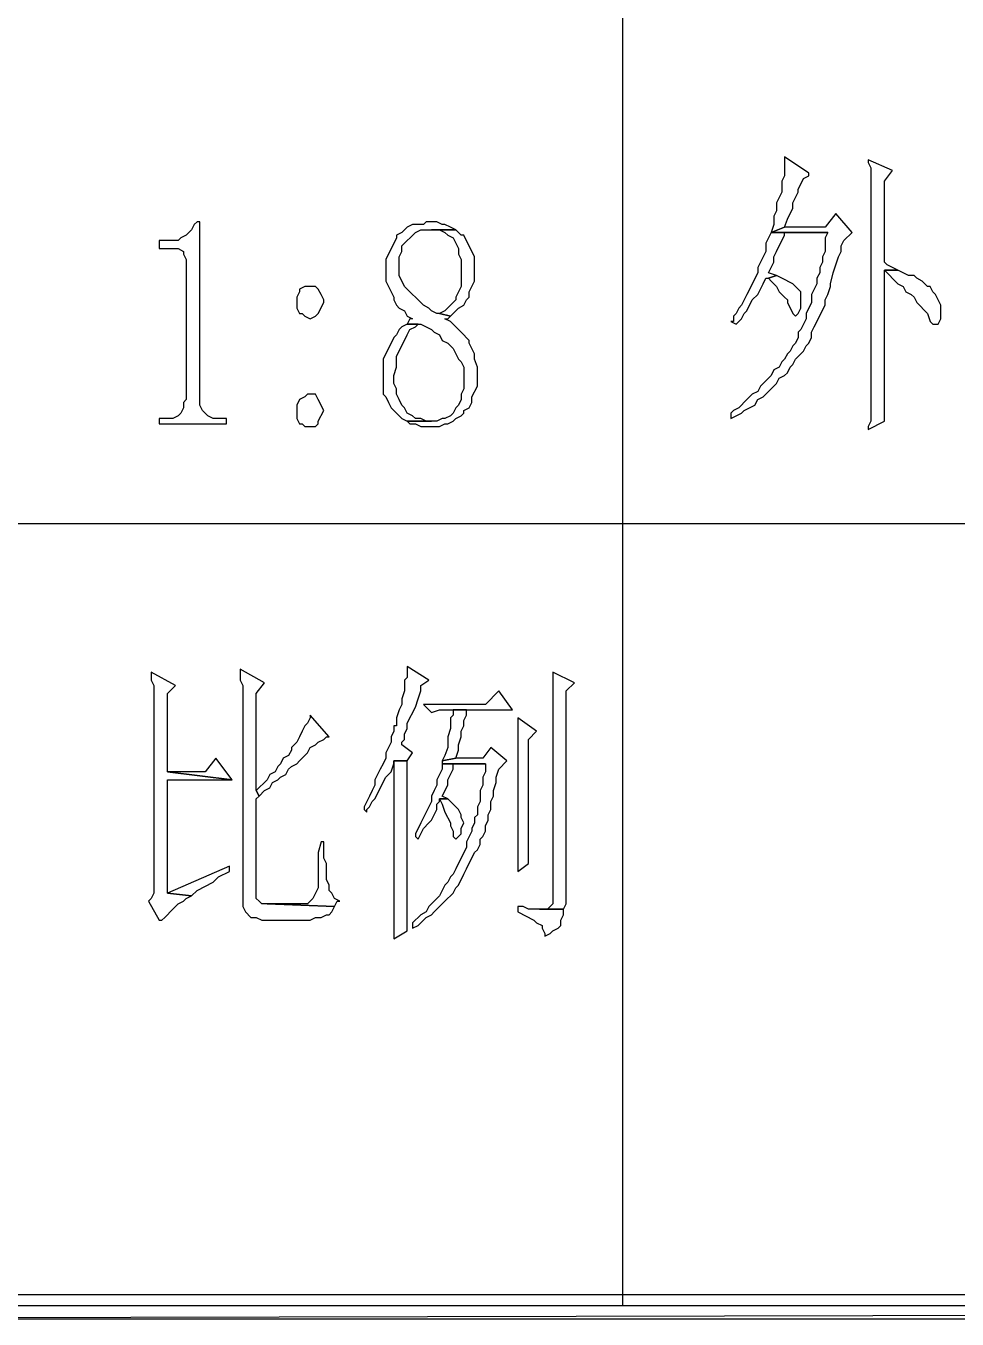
# Model space of a CAD drawing. Extents: x -15.4 to 0.8, y 0.3 to 11.8.
# Drawn here: x -10.525 to -10.2371, y 6.0911 to 6.4908 of the extents above; entities that cross this region are included whole.
import ezdxf

# ---------------------------------------------------------------- set-up
doc = ezdxf.new("R2010")
doc.units = 0
doc.header["$MEASUREMENT"] = 0
doc.linetypes.add('AUSGEZOGEN', pattern=[0])
doc.layers.get('0').update_dxf_attribs({"linetype": 'AUSGEZOGEN'})

msp = doc.modelspace()

# ---------------------------------------------------------------- linework, layer by layer
for points in [[(-10.34045, 6.09523), (-10.34045, 6.5044)], [(-10.29045, 6.45023), (-10.29045, 6.4444), (-10.29045, 6.4444), (-10.29128, 6.44273), (-10.29128, 6.44273), (-10.29128, 6.4394), (-10.29128, 6.4394), (-10.29211, 6.43773), (-10.29211, 6.43773), (-10.29295, 6.43606), (-10.29295, 6.43606), (-10.29295, 6.43356), (-10.29295, 6.43356), (-10.29378, 6.4319), (-10.29378, 6.4319), (-10.29378, 6.4294), (-10.29378, 6.4294), (-10.29461, 6.4269), (-10.29461, 6.4269), (-10.29045, 6.42856), (-10.29045, 6.42856), (-10.28961, 6.43106), (-10.28961, 6.43106), (-10.28795, 6.4344), (-10.28795, 6.4344), (-10.28795, 6.43606), (-10.28795, 6.43606), (-10.28711, 6.43773), (-10.28711, 6.43773), (-10.28628, 6.4394), (-10.28628, 6.4394), (-10.28628, 6.44023), (-10.28628, 6.44023), (-10.28461, 6.44356), (-10.28461, 6.44356), (-10.28295, 6.4444), (-10.28295, 6.4444), (-10.28295, 6.44523), (-10.29045, 6.45023)], [(-10.26461, 6.4494), (-10.26461, 6.44856), (-10.26461, 6.44856), (-10.26378, 6.4469), (-10.26378, 6.4469), (-10.26378, 6.36856), (-10.26378, 6.36856), (-10.26461, 6.3669), (-10.26461, 6.3669), (-10.26461, 6.36606), (-10.26461, 6.36606), (-10.25961, 6.36856), (-10.25961, 6.36856), (-10.25961, 6.41523), (-10.25961, 6.41523), (-10.25545, 6.41523), (-10.25545, 6.41523), (-10.25878, 6.4169), (-10.25878, 6.4169), (-10.25961, 6.41773), (-10.25961, 6.41773), (-10.25961, 6.44273), (-10.25961, 6.44273), (-10.25711, 6.44606), (-10.26461, 6.4494)], [(-10.27461, 6.43273), (-10.27795, 6.42856), (-10.27795, 6.42856), (-10.29045, 6.42856), (-10.29045, 6.42856), (-10.29461, 6.4269), (-10.29461, 6.4269), (-10.27711, 6.4269), (-10.27711, 6.4269), (-10.27795, 6.42523), (-10.27795, 6.42523), (-10.27795, 6.42106), (-10.27795, 6.42106), (-10.27878, 6.4194), (-10.27878, 6.4194), (-10.27878, 6.41773), (-10.27878, 6.41773), (-10.27961, 6.41606), (-10.27961, 6.41606), (-10.27961, 6.4144), (-10.27961, 6.4144), (-10.28045, 6.41273), (-10.28045, 6.41273), (-10.28045, 6.41106), (-10.28045, 6.41106), (-10.28211, 6.40773), (-10.28211, 6.40773), (-10.28211, 6.40523), (-10.28211, 6.40523), (-10.28378, 6.4019), (-10.28378, 6.4019), (-10.28378, 6.40023), (-10.28378, 6.40023), (-10.28545, 6.3969), (-10.28545, 6.3969), (-10.28628, 6.39606), (-10.28628, 6.39606), (-10.28628, 6.3944), (-10.28628, 6.3944), (-10.28711, 6.39273), (-10.28711, 6.39273), (-10.28795, 6.3919), (-10.28795, 6.3919), (-10.28878, 6.39023), (-10.28878, 6.39023), (-10.28961, 6.3894), (-10.28961, 6.3894), (-10.29045, 6.38773), (-10.29045, 6.38773), (-10.29128, 6.3869), (-10.29128, 6.3869), (-10.29211, 6.38523), (-10.29211, 6.38523), (-10.29378, 6.3844), (-10.29378, 6.3844), (-10.29461, 6.38273), (-10.29461, 6.38273), (-10.29545, 6.3819), (-10.29545, 6.3819), (-10.29711, 6.38023), (-10.29711, 6.38023), (-10.29795, 6.3794), (-10.29795, 6.3794), (-10.29878, 6.37773), (-10.29878, 6.37773), (-10.30045, 6.3769), (-10.30045, 6.3769), (-10.30211, 6.37523), (-10.30211, 6.37523), (-10.30461, 6.37273), (-10.30461, 6.37273), (-10.30628, 6.3719), (-10.30628, 6.3719), (-10.30711, 6.37106), (-10.30711, 6.37106), (-10.30711, 6.3694), (-10.30711, 6.3694), (-10.30378, 6.37106), (-10.30378, 6.37106), (-10.30295, 6.3719), (-10.30295, 6.3719), (-10.29961, 6.37356), (-10.29961, 6.37356), (-10.29878, 6.37523), (-10.29878, 6.37523), (-10.29711, 6.37606), (-10.29711, 6.37606), (-10.29628, 6.3769), (-10.29628, 6.3769), (-10.29545, 6.37773), (-10.29545, 6.37773), (-10.29378, 6.3794), (-10.29378, 6.3794), (-10.29295, 6.38023), (-10.29295, 6.38023), (-10.29211, 6.3819), (-10.29211, 6.3819), (-10.29045, 6.38273), (-10.29045, 6.38273), (-10.28961, 6.38356), (-10.28961, 6.38356), (-10.28878, 6.38523), (-10.28878, 6.38523), (-10.28795, 6.38606), (-10.28795, 6.38606), (-10.28711, 6.38773), (-10.28711, 6.38773), (-10.28461, 6.39023), (-10.28461, 6.39023), (-10.28378, 6.3919), (-10.28378, 6.3919), (-10.28295, 6.39273), (-10.28295, 6.39273), (-10.28211, 6.3944), (-10.28211, 6.3944), (-10.28211, 6.39606), (-10.28211, 6.39606), (-10.28128, 6.39773), (-10.28128, 6.39773), (-10.27795, 6.4044), (-10.27795, 6.4044), (-10.27795, 6.40606), (-10.27795, 6.40606), (-10.27711, 6.40773), (-10.27711, 6.40773), (-10.27628, 6.41023), (-10.27628, 6.41023), (-10.27628, 6.41106), (-10.27628, 6.41106), (-10.27545, 6.4144), (-10.27545, 6.4144), (-10.27461, 6.4169), (-10.27461, 6.4169), (-10.27378, 6.4194), (-10.27378, 6.4194), (-10.27295, 6.42106), (-10.27295, 6.42106), (-10.27295, 6.42273), (-10.27295, 6.42273), (-10.27211, 6.4244), (-10.27211, 6.4244), (-10.26961, 6.4269), (-10.27461, 6.43273)], [(-10.47128, 6.43023), (-10.47211, 6.43023), (-10.47211, 6.43023), (-10.47295, 6.4294), (-10.47295, 6.4294), (-10.47378, 6.42773), (-10.47378, 6.42773), (-10.47545, 6.42606), (-10.47545, 6.42606), (-10.47711, 6.42523), (-10.47711, 6.42523), (-10.47795, 6.4244), (-10.47795, 6.4244), (-10.48378, 6.4244), (-10.48378, 6.4244), (-10.48378, 6.4219), (-10.48378, 6.4219), (-10.47795, 6.4219), (-10.47795, 6.4219), (-10.47628, 6.42106), (-10.47628, 6.42106), (-10.47628, 6.42023), (-10.47628, 6.42023), (-10.47545, 6.41856), (-10.47545, 6.41856), (-10.47545, 6.37523), (-10.47545, 6.37523), (-10.47628, 6.3744), (-10.47628, 6.3744), (-10.47628, 6.37273), (-10.47628, 6.37273), (-10.47711, 6.37106), (-10.47711, 6.37106), (-10.47795, 6.37023), (-10.47795, 6.37023), (-10.47961, 6.3694), (-10.47961, 6.3694), (-10.48378, 6.3694), (-10.48378, 6.3694), (-10.48378, 6.36773), (-10.48378, 6.36773), (-10.46295, 6.36773), (-10.46295, 6.36773), (-10.46295, 6.3694), (-10.46295, 6.3694), (-10.46711, 6.3694), (-10.46711, 6.3694), (-10.46878, 6.37023), (-10.46878, 6.37023), (-10.47045, 6.3719), (-10.47045, 6.3719), (-10.47128, 6.37356), (-10.47128, 6.37356), (-10.47128, 6.37523), (-10.47128, 6.43023)], [(-10.39961, 6.43023), (-10.40128, 6.43023), (-10.40128, 6.43023), (-10.40211, 6.4294), (-10.40211, 6.4294), (-10.40545, 6.4294), (-10.40545, 6.4294), (-10.40711, 6.42856), (-10.40711, 6.42856), (-10.40795, 6.42773), (-10.40795, 6.42773), (-10.40878, 6.4269), (-10.40878, 6.4269), (-10.41045, 6.42606), (-10.41045, 6.42606), (-10.41045, 6.42523), (-10.41045, 6.42523), (-10.41378, 6.41856), (-10.41378, 6.41856), (-10.41378, 6.4119), (-10.41378, 6.4119), (-10.41211, 6.40856), (-10.41211, 6.40856), (-10.41128, 6.4069), (-10.41128, 6.4069), (-10.41128, 6.40606), (-10.41128, 6.40606), (-10.41045, 6.4044), (-10.41045, 6.4044), (-10.40961, 6.40356), (-10.40961, 6.40356), (-10.40795, 6.40273), (-10.40795, 6.40273), (-10.40711, 6.40106), (-10.40711, 6.40106), (-10.40545, 6.40023), (-10.40545, 6.40023), (-10.40628, 6.40023), (-10.40628, 6.40023), (-10.40711, 6.39856), (-10.40711, 6.39856), (-10.40295, 6.39856), (-10.40295, 6.39856), (-10.39961, 6.3969), (-10.39961, 6.3969), (-10.39878, 6.39606), (-10.39878, 6.39606), (-10.39711, 6.39523), (-10.39711, 6.39523), (-10.39628, 6.39356), (-10.39628, 6.39356), (-10.39461, 6.39273), (-10.39461, 6.39273), (-10.39295, 6.39106), (-10.39295, 6.39106), (-10.39128, 6.38773), (-10.39128, 6.38773), (-10.39045, 6.3869), (-10.39045, 6.3869), (-10.38961, 6.38523), (-10.38961, 6.38523), (-10.38961, 6.37856), (-10.38961, 6.37856), (-10.39045, 6.3769), (-10.39045, 6.3769), (-10.39045, 6.37523), (-10.39045, 6.37523), (-10.39128, 6.37356), (-10.39128, 6.37356), (-10.39211, 6.37273), (-10.39211, 6.37273), (-10.39295, 6.37106), (-10.39295, 6.37106), (-10.39378, 6.37023), (-10.39378, 6.37023), (-10.39545, 6.3694), (-10.39545, 6.3694), (-10.39628, 6.3694), (-10.39628, 6.3694), (-10.39795, 6.36856), (-10.39795, 6.36856), (-10.40711, 6.36856), (-10.40711, 6.36856), (-10.40628, 6.36773), (-10.40628, 6.36773), (-10.40461, 6.36773), (-10.40461, 6.36773), (-10.40295, 6.3669), (-10.40295, 6.3669), (-10.39711, 6.3669), (-10.39711, 6.3669), (-10.39545, 6.36773), (-10.39545, 6.36773), (-10.39461, 6.36773), (-10.39461, 6.36773), (-10.39295, 6.36856), (-10.39295, 6.36856), (-10.39211, 6.3694), (-10.39211, 6.3694), (-10.39045, 6.37023), (-10.39045, 6.37023), (-10.38961, 6.37106), (-10.38961, 6.37106), (-10.38961, 6.3719), (-10.38961, 6.3719), (-10.38795, 6.37273), (-10.38795, 6.37273), (-10.38711, 6.3744), (-10.38711, 6.3744), (-10.38711, 6.37606), (-10.38711, 6.37606), (-10.38545, 6.3794), (-10.38545, 6.3794), (-10.38545, 6.38523), (-10.38545, 6.38523), (-10.38628, 6.38773), (-10.38628, 6.38773), (-10.38628, 6.3894), (-10.38628, 6.3894), (-10.38795, 6.39273), (-10.38795, 6.39273), (-10.38795, 6.39356), (-10.38795, 6.39356), (-10.39045, 6.39606), (-10.39045, 6.39606), (-10.39128, 6.3969), (-10.39128, 6.3969), (-10.39378, 6.3994), (-10.39378, 6.3994), (-10.39545, 6.40023), (-10.39545, 6.40023), (-10.39461, 6.40023), (-10.39461, 6.40023), (-10.39378, 6.40106), (-10.39378, 6.40106), (-10.39711, 6.4019), (-10.39711, 6.4019), (-10.39795, 6.4019), (-10.39795, 6.4019), (-10.39961, 6.40273), (-10.39961, 6.40273), (-10.40045, 6.40356), (-10.40045, 6.40356), (-10.40211, 6.4044), (-10.40211, 6.4044), (-10.40295, 6.40523), (-10.40295, 6.40523), (-10.40461, 6.4069), (-10.40461, 6.4069), (-10.40545, 6.40773), (-10.40545, 6.40773), (-10.40795, 6.41023), (-10.40795, 6.41023), (-10.40961, 6.41356), (-10.40961, 6.41356), (-10.40961, 6.4194), (-10.40961, 6.4194), (-10.40878, 6.42106), (-10.40878, 6.42106), (-10.40878, 6.42273), (-10.40878, 6.42273), (-10.40461, 6.4269), (-10.40461, 6.4269), (-10.40295, 6.42773), (-10.40295, 6.42773), (-10.39211, 6.42773), (-10.39211, 6.42773), (-10.39378, 6.42856), (-10.39378, 6.42856), (-10.39545, 6.4294), (-10.39545, 6.4294), (-10.39628, 6.4294), (-10.39628, 6.4294), (-10.39795, 6.43023), (-10.39961, 6.43023)], [(-10.39211, 6.42773), (-10.39961, 6.42773), (-10.39961, 6.42773), (-10.39711, 6.42773), (-10.39711, 6.42773), (-10.39545, 6.4269), (-10.39545, 6.4269), (-10.39461, 6.42606), (-10.39461, 6.42606), (-10.39295, 6.42523), (-10.39295, 6.42523), (-10.39128, 6.4219), (-10.39128, 6.4219), (-10.39128, 6.42023), (-10.39128, 6.42023), (-10.39045, 6.41856), (-10.39045, 6.41856), (-10.39045, 6.41023), (-10.39045, 6.41023), (-10.39128, 6.40856), (-10.39128, 6.40856), (-10.39211, 6.4069), (-10.39211, 6.4069), (-10.39211, 6.40606), (-10.39211, 6.40606), (-10.39545, 6.40273), (-10.39545, 6.40273), (-10.39711, 6.4019), (-10.39711, 6.4019), (-10.39378, 6.40106), (-10.39378, 6.40106), (-10.39128, 6.40356), (-10.39128, 6.40356), (-10.38961, 6.4044), (-10.38961, 6.4044), (-10.38878, 6.40606), (-10.38878, 6.40606), (-10.38795, 6.4069), (-10.38795, 6.4069), (-10.38795, 6.40856), (-10.38795, 6.40856), (-10.38628, 6.4119), (-10.38628, 6.4119), (-10.38628, 6.4194), (-10.38628, 6.4194), (-10.38961, 6.42606), (-10.38961, 6.42606), (-10.39045, 6.42606), (-10.39045, 6.42606), (-10.39128, 6.4269), (-10.39211, 6.42773)], [(-10.29461, 6.4269), (-10.29545, 6.42523), (-10.29545, 6.42523), (-10.29628, 6.42356), (-10.29628, 6.42356), (-10.29628, 6.42106), (-10.29628, 6.42106), (-10.29711, 6.4194), (-10.29711, 6.4194), (-10.29795, 6.41773), (-10.29795, 6.41773), (-10.29878, 6.41606), (-10.29878, 6.41606), (-10.29878, 6.4144), (-10.29878, 6.4144), (-10.30211, 6.40773), (-10.30211, 6.40773), (-10.30295, 6.40606), (-10.30295, 6.40606), (-10.30378, 6.4044), (-10.30378, 6.4044), (-10.30461, 6.40356), (-10.30461, 6.40356), (-10.30545, 6.4019), (-10.30545, 6.4019), (-10.30628, 6.40106), (-10.30628, 6.40106), (-10.30628, 6.3994), (-10.30628, 6.3994), (-10.30711, 6.3994), (-10.30711, 6.3994), (-10.30545, 6.39856), (-10.30545, 6.39856), (-10.30378, 6.40023), (-10.30378, 6.40023), (-10.30295, 6.4019), (-10.30295, 6.4019), (-10.30211, 6.40273), (-10.30211, 6.40273), (-10.30045, 6.40606), (-10.30045, 6.40606), (-10.29878, 6.40773), (-10.29878, 6.40773), (-10.29795, 6.4094), (-10.29795, 6.4094), (-10.29711, 6.41106), (-10.29711, 6.41106), (-10.29628, 6.41273), (-10.29628, 6.41273), (-10.29545, 6.41273), (-10.29545, 6.41273), (-10.29295, 6.41356), (-10.29295, 6.41356), (-10.29545, 6.4144), (-10.29545, 6.4144), (-10.29461, 6.41606), (-10.29461, 6.41606), (-10.29378, 6.41773), (-10.29378, 6.41773), (-10.29378, 6.4194), (-10.29378, 6.4194), (-10.29295, 6.42106), (-10.29295, 6.42106), (-10.29045, 6.42606), (-10.29045, 6.42606), (-10.29045, 6.4269), (-10.29045, 6.4269), (-10.27711, 6.4269), (-10.29461, 6.4269)], [(-10.25545, 6.41523), (-10.25961, 6.41523), (-10.25961, 6.41523), (-10.25545, 6.41106), (-10.25545, 6.41106), (-10.25378, 6.41023), (-10.25378, 6.41023), (-10.25295, 6.40856), (-10.25295, 6.40856), (-10.25128, 6.40773), (-10.25128, 6.40773), (-10.25045, 6.4069), (-10.25045, 6.4069), (-10.24961, 6.40523), (-10.24961, 6.40523), (-10.24628, 6.4019), (-10.24628, 6.4019), (-10.24545, 6.3994), (-10.24545, 6.3994), (-10.24461, 6.39856), (-10.24461, 6.39856), (-10.24295, 6.39856), (-10.24295, 6.39856), (-10.24211, 6.40023), (-10.24211, 6.40023), (-10.24211, 6.4044), (-10.24211, 6.4044), (-10.24295, 6.40606), (-10.24295, 6.40606), (-10.24378, 6.40773), (-10.24378, 6.40773), (-10.24461, 6.40856), (-10.24461, 6.40856), (-10.24545, 6.41023), (-10.24545, 6.41023), (-10.24628, 6.41023), (-10.24628, 6.41023), (-10.24795, 6.4119), (-10.24795, 6.4119), (-10.24961, 6.41273), (-10.24961, 6.41273), (-10.25045, 6.41356), (-10.25045, 6.41356), (-10.25211, 6.41356), (-10.25211, 6.41356), (-10.25378, 6.4144), (-10.25545, 6.41523)], [(-10.29295, 6.41356), (-10.29545, 6.41273), (-10.29545, 6.41273), (-10.29461, 6.4119), (-10.29461, 6.4119), (-10.29295, 6.41023), (-10.29295, 6.41023), (-10.29211, 6.40856), (-10.29211, 6.40856), (-10.29045, 6.4069), (-10.29045, 6.4069), (-10.28961, 6.40606), (-10.28961, 6.40606), (-10.28961, 6.40523), (-10.28961, 6.40523), (-10.28795, 6.4019), (-10.28795, 6.4019), (-10.28711, 6.40106), (-10.28711, 6.40106), (-10.28628, 6.4019), (-10.28628, 6.4019), (-10.28545, 6.40356), (-10.28545, 6.40356), (-10.28545, 6.40856), (-10.28545, 6.40856), (-10.28795, 6.41106), (-10.28795, 6.41106), (-10.29128, 6.41273), (-10.29295, 6.41356)], [(-10.43711, 6.41023), (-10.43878, 6.41023), (-10.43878, 6.41023), (-10.44045, 6.4094), (-10.44045, 6.4094), (-10.44045, 6.40856), (-10.44045, 6.40856), (-10.44128, 6.4069), (-10.44128, 6.4069), (-10.44128, 6.40356), (-10.44128, 6.40356), (-10.44045, 6.4019), (-10.44045, 6.4019), (-10.43961, 6.4019), (-10.43961, 6.4019), (-10.43878, 6.40106), (-10.43878, 6.40106), (-10.43711, 6.40023), (-10.43711, 6.40023), (-10.43545, 6.40106), (-10.43545, 6.40106), (-10.43461, 6.4019), (-10.43461, 6.4019), (-10.43295, 6.40523), (-10.43295, 6.40523), (-10.43295, 6.40606), (-10.43295, 6.40606), (-10.43378, 6.40773), (-10.43378, 6.40773), (-10.43461, 6.4094), (-10.43461, 6.4094), (-10.43545, 6.41023), (-10.43711, 6.41023)], [(-10.40711, 6.39856), (-10.40878, 6.39773), (-10.40878, 6.39773), (-10.40961, 6.3969), (-10.40961, 6.3969), (-10.41045, 6.39523), (-10.41045, 6.39523), (-10.41128, 6.3944), (-10.41128, 6.3944), (-10.41461, 6.38773), (-10.41461, 6.38773), (-10.41461, 6.3769), (-10.41461, 6.3769), (-10.41378, 6.37606), (-10.41378, 6.37606), (-10.41295, 6.3744), (-10.41295, 6.3744), (-10.41211, 6.37273), (-10.41211, 6.37273), (-10.40878, 6.3694), (-10.40878, 6.3694), (-10.40711, 6.36856), (-10.40711, 6.36856), (-10.39961, 6.36856), (-10.39961, 6.36856), (-10.40128, 6.36856), (-10.40128, 6.36856), (-10.40295, 6.3694), (-10.40295, 6.3694), (-10.40461, 6.3694), (-10.40461, 6.3694), (-10.40545, 6.37023), (-10.40545, 6.37023), (-10.40711, 6.37106), (-10.40711, 6.37106), (-10.40795, 6.37273), (-10.40795, 6.37273), (-10.40878, 6.37356), (-10.40878, 6.37356), (-10.40961, 6.37523), (-10.40961, 6.37523), (-10.41045, 6.3769), (-10.41045, 6.3769), (-10.41045, 6.37856), (-10.41045, 6.37856), (-10.41128, 6.38023), (-10.41128, 6.38023), (-10.41128, 6.38273), (-10.41128, 6.38273), (-10.41045, 6.38523), (-10.41045, 6.38523), (-10.41045, 6.38856), (-10.41045, 6.38856), (-10.40711, 6.39523), (-10.40711, 6.39523), (-10.40628, 6.3969), (-10.40628, 6.3969), (-10.40461, 6.39773), (-10.40461, 6.39773), (-10.40378, 6.39856), (-10.40711, 6.39856)], [(-10.43711, 6.3769), (-10.43795, 6.3769), (-10.43795, 6.3769), (-10.43878, 6.37606), (-10.43878, 6.37606), (-10.44045, 6.37523), (-10.44045, 6.37523), (-10.44128, 6.37356), (-10.44128, 6.37356), (-10.44128, 6.3694), (-10.44128, 6.3694), (-10.44045, 6.36773), (-10.44045, 6.36773), (-10.43961, 6.36773), (-10.43961, 6.36773), (-10.43878, 6.3669), (-10.43878, 6.3669), (-10.43545, 6.3669), (-10.43545, 6.3669), (-10.43461, 6.36773), (-10.43461, 6.36773), (-10.43461, 6.36856), (-10.43461, 6.36856), (-10.43295, 6.3719), (-10.43295, 6.3719), (-10.43461, 6.37523), (-10.43461, 6.37523), (-10.43545, 6.3769), (-10.43711, 6.3769)], [(-7.41878, 6.3369), (-10.76795, 6.3369)], [(-10.45878, 6.2919), (-10.45878, 6.28856), (-10.45878, 6.28856), (-10.45795, 6.2869), (-10.45795, 6.2869), (-10.45795, 6.21856), (-10.45795, 6.21856), (-10.45711, 6.2169), (-10.45711, 6.2169), (-10.45545, 6.21523), (-10.45545, 6.21523), (-10.45378, 6.21523), (-10.45378, 6.21523), (-10.45211, 6.2144), (-10.45211, 6.2144), (-10.43711, 6.2144), (-10.43711, 6.2144), (-10.43545, 6.21523), (-10.43545, 6.21523), (-10.43378, 6.21523), (-10.43378, 6.21523), (-10.43211, 6.21606), (-10.43211, 6.21606), (-10.43128, 6.21606), (-10.43128, 6.21606), (-10.43045, 6.2169), (-10.43045, 6.2169), (-10.42961, 6.21856), (-10.42961, 6.21856), (-10.45045, 6.2194), (-10.45045, 6.2194), (-10.45211, 6.2194), (-10.45211, 6.2194), (-10.45295, 6.22023), (-10.45295, 6.22023), (-10.45378, 6.22106), (-10.45378, 6.22106), (-10.45378, 6.2519), (-10.45378, 6.2519), (-10.45295, 6.25273), (-10.45295, 6.25273), (-10.45378, 6.2544), (-10.45378, 6.2544), (-10.45378, 6.2844), (-10.45378, 6.2844), (-10.45128, 6.28773), (-10.45878, 6.2919)], [(-10.40711, 6.29273), (-10.40711, 6.2894), (-10.40711, 6.2894), (-10.40795, 6.28856), (-10.40795, 6.28856), (-10.40795, 6.28523), (-10.40795, 6.28523), (-10.40878, 6.28273), (-10.40878, 6.28273), (-10.40878, 6.28106), (-10.40878, 6.28106), (-10.40961, 6.2794), (-10.40961, 6.2794), (-10.41045, 6.2769), (-10.41045, 6.2769), (-10.41045, 6.2744), (-10.41045, 6.2744), (-10.41128, 6.2744), (-10.41128, 6.2744), (-10.41128, 6.27273), (-10.41128, 6.27273), (-10.41211, 6.27106), (-10.41211, 6.27106), (-10.41211, 6.2694), (-10.41211, 6.2694), (-10.41378, 6.26606), (-10.41378, 6.26606), (-10.41378, 6.2644), (-10.41378, 6.2644), (-10.41461, 6.26273), (-10.41461, 6.26273), (-10.41545, 6.26106), (-10.41545, 6.26106), (-10.41711, 6.25773), (-10.41711, 6.25773), (-10.41711, 6.25606), (-10.41711, 6.25606), (-10.41795, 6.2544), (-10.41795, 6.2544), (-10.41878, 6.25273), (-10.41878, 6.25273), (-10.41961, 6.25106), (-10.41961, 6.25106), (-10.42045, 6.2494), (-10.42045, 6.2494), (-10.42045, 6.24856), (-10.42045, 6.24856), (-10.41961, 6.24773), (-10.41961, 6.24773), (-10.41961, 6.24856), (-10.41961, 6.24856), (-10.41878, 6.2494), (-10.41878, 6.2494), (-10.41795, 6.25106), (-10.41795, 6.25106), (-10.41711, 6.2519), (-10.41711, 6.2519), (-10.41378, 6.25856), (-10.41378, 6.25856), (-10.41211, 6.26023), (-10.41211, 6.26023), (-10.41128, 6.26273), (-10.41128, 6.26273), (-10.41128, 6.26356), (-10.41128, 6.26356), (-10.40711, 6.26356), (-10.40711, 6.26356), (-10.40545, 6.26606), (-10.40545, 6.26606), (-10.40878, 6.26856), (-10.40878, 6.26856), (-10.40878, 6.2694), (-10.40878, 6.2694), (-10.40795, 6.27023), (-10.40795, 6.27023), (-10.40795, 6.2719), (-10.40795, 6.2719), (-10.40711, 6.27356), (-10.40711, 6.27356), (-10.40711, 6.27523), (-10.40711, 6.27523), (-10.40461, 6.28023), (-10.40461, 6.28023), (-10.40378, 6.28273), (-10.40378, 6.28273), (-10.40295, 6.28523), (-10.40295, 6.28523), (-10.40295, 6.2869), (-10.40295, 6.2869), (-10.40045, 6.28856), (-10.40711, 6.29273)], [(-10.48628, 6.29106), (-10.48628, 6.28856), (-10.48628, 6.28856), (-10.48545, 6.2869), (-10.48545, 6.2869), (-10.48545, 6.22273), (-10.48545, 6.22273), (-10.48628, 6.22106), (-10.48628, 6.22106), (-10.48711, 6.22023), (-10.48711, 6.22023), (-10.48378, 6.2144), (-10.48378, 6.2144), (-10.48295, 6.2144), (-10.48295, 6.2144), (-10.48211, 6.21523), (-10.48211, 6.21523), (-10.48128, 6.21606), (-10.48128, 6.21606), (-10.48045, 6.2169), (-10.48045, 6.2169), (-10.47795, 6.2194), (-10.47795, 6.2194), (-10.47628, 6.22023), (-10.47628, 6.22023), (-10.47545, 6.22106), (-10.47545, 6.22106), (-10.47378, 6.2219), (-10.47378, 6.2219), (-10.48128, 6.22273), (-10.48128, 6.22273), (-10.48128, 6.25773), (-10.48128, 6.25773), (-10.46128, 6.25773), (-10.46128, 6.25773), (-10.48128, 6.26023), (-10.48128, 6.26023), (-10.48128, 6.2844), (-10.48128, 6.2844), (-10.47878, 6.2869), (-10.48628, 6.29106)], [(-10.36211, 6.29106), (-10.36211, 6.2194), (-10.36211, 6.2194), (-10.36378, 6.21773), (-10.36378, 6.21773), (-10.36628, 6.21773), (-10.36628, 6.21773), (-10.35878, 6.21773), (-10.35878, 6.21773), (-10.35795, 6.2194), (-10.35795, 6.2194), (-10.35795, 6.28523), (-10.35795, 6.28523), (-10.35545, 6.28773), (-10.36211, 6.29106)], [(-10.37878, 6.28523), (-10.38295, 6.28106), (-10.38295, 6.28106), (-10.40211, 6.28106), (-10.40211, 6.28106), (-10.39961, 6.27856), (-10.39961, 6.27856), (-10.39711, 6.2794), (-10.39711, 6.2794), (-10.37461, 6.2794), (-10.37878, 6.28523)], [(-10.38878, 6.2794), (-10.39295, 6.2794), (-10.39295, 6.2794), (-10.39295, 6.27773), (-10.39295, 6.27773), (-10.39378, 6.2769), (-10.39378, 6.2769), (-10.39378, 6.27356), (-10.39378, 6.27356), (-10.39461, 6.27106), (-10.39461, 6.27106), (-10.39461, 6.26773), (-10.39461, 6.26773), (-10.39545, 6.26523), (-10.39545, 6.26523), (-10.39628, 6.26356), (-10.39628, 6.26356), (-10.39211, 6.2644), (-10.39211, 6.2644), (-10.39128, 6.2669), (-10.39128, 6.2669), (-10.39128, 6.26856), (-10.39128, 6.26856), (-10.39045, 6.27106), (-10.39045, 6.27106), (-10.39045, 6.27273), (-10.39045, 6.27273), (-10.38961, 6.2744), (-10.38961, 6.2744), (-10.38961, 6.27606), (-10.38961, 6.27606), (-10.38878, 6.27773), (-10.38878, 6.27773), (-10.38878, 6.27856), (-10.38878, 6.2794)], [(-10.43711, 6.27773), (-10.43711, 6.2769), (-10.43711, 6.2769), (-10.43795, 6.27523), (-10.43795, 6.27523), (-10.43878, 6.2744), (-10.43878, 6.2744), (-10.43961, 6.27273), (-10.43961, 6.27273), (-10.44045, 6.27106), (-10.44045, 6.27106), (-10.44128, 6.2694), (-10.44128, 6.2694), (-10.44295, 6.26773), (-10.44295, 6.26773), (-10.44295, 6.2669), (-10.44295, 6.2669), (-10.44378, 6.26523), (-10.44378, 6.26523), (-10.44545, 6.2644), (-10.44545, 6.2644), (-10.44628, 6.26273), (-10.44628, 6.26273), (-10.44711, 6.2619), (-10.44711, 6.2619), (-10.44795, 6.26023), (-10.44795, 6.26023), (-10.44961, 6.2594), (-10.44961, 6.2594), (-10.45045, 6.25773), (-10.45045, 6.25773), (-10.45378, 6.2544), (-10.45378, 6.2544), (-10.45295, 6.25273), (-10.45295, 6.25273), (-10.45128, 6.2544), (-10.45128, 6.2544), (-10.44961, 6.25523), (-10.44961, 6.25523), (-10.44878, 6.2569), (-10.44878, 6.2569), (-10.44711, 6.25773), (-10.44711, 6.25773), (-10.44628, 6.25856), (-10.44628, 6.25856), (-10.44461, 6.2594), (-10.44461, 6.2594), (-10.44378, 6.26106), (-10.44378, 6.26106), (-10.44295, 6.2619), (-10.44295, 6.2619), (-10.44128, 6.26273), (-10.44128, 6.26273), (-10.44045, 6.26356), (-10.44045, 6.26356), (-10.43961, 6.2644), (-10.43961, 6.2644), (-10.43795, 6.26606), (-10.43795, 6.26606), (-10.43711, 6.26773), (-10.43711, 6.26773), (-10.43545, 6.26856), (-10.43545, 6.26856), (-10.43461, 6.2694), (-10.43461, 6.2694), (-10.43295, 6.27023), (-10.43295, 6.27023), (-10.43211, 6.27106), (-10.43211, 6.27106), (-10.43128, 6.27106), (-10.43711, 6.27773)], [(-10.37295, 6.2769), (-10.37295, 6.2294), (-10.37295, 6.2294), (-10.36961, 6.2319), (-10.36961, 6.2319), (-10.36961, 6.27023), (-10.36961, 6.27023), (-10.36711, 6.27273), (-10.37295, 6.2769)], [(-10.38128, 6.26773), (-10.38378, 6.2644), (-10.38378, 6.2644), (-10.39211, 6.2644), (-10.39211, 6.2644), (-10.39628, 6.26356), (-10.39628, 6.26356), (-10.39628, 6.26273), (-10.39628, 6.26273), (-10.38295, 6.26273), (-10.38295, 6.26273), (-10.38295, 6.26023), (-10.38295, 6.26023), (-10.38378, 6.25856), (-10.38378, 6.25856), (-10.38378, 6.25606), (-10.38378, 6.25606), (-10.38461, 6.2544), (-10.38461, 6.2544), (-10.38461, 6.25106), (-10.38461, 6.25106), (-10.38545, 6.2494), (-10.38545, 6.2494), (-10.38545, 6.2469), (-10.38545, 6.2469), (-10.38628, 6.24606), (-10.38628, 6.24606), (-10.38628, 6.2444), (-10.38628, 6.2444), (-10.38711, 6.24273), (-10.38711, 6.24273), (-10.38711, 6.2419), (-10.38711, 6.2419), (-10.38795, 6.24023), (-10.38795, 6.24023), (-10.38878, 6.23856), (-10.38878, 6.23856), (-10.38878, 6.2369), (-10.38878, 6.2369), (-10.39211, 6.23023), (-10.39211, 6.23023), (-10.39295, 6.22856), (-10.39295, 6.22856), (-10.39378, 6.22773), (-10.39378, 6.22773), (-10.39461, 6.22606), (-10.39461, 6.22606), (-10.39545, 6.22523), (-10.39545, 6.22523), (-10.39711, 6.2219), (-10.39711, 6.2219), (-10.39795, 6.22106), (-10.39795, 6.22106), (-10.39961, 6.2194), (-10.39961, 6.2194), (-10.40045, 6.21856), (-10.40045, 6.21856), (-10.40128, 6.2169), (-10.40128, 6.2169), (-10.40295, 6.21606), (-10.40295, 6.21606), (-10.40545, 6.21356), (-10.40545, 6.21356), (-10.40545, 6.2119), (-10.40545, 6.2119), (-10.40378, 6.21273), (-10.40378, 6.21273), (-10.40211, 6.2144), (-10.40211, 6.2144), (-10.40128, 6.21523), (-10.40128, 6.21523), (-10.39961, 6.21606), (-10.39961, 6.21606), (-10.39878, 6.2169), (-10.39878, 6.2169), (-10.39628, 6.2194), (-10.39628, 6.2194), (-10.39545, 6.22023), (-10.39545, 6.22023), (-10.39295, 6.22273), (-10.39295, 6.22273), (-10.39211, 6.2244), (-10.39211, 6.2244), (-10.39128, 6.22523), (-10.39128, 6.22523), (-10.38961, 6.22856), (-10.38961, 6.22856), (-10.38878, 6.23023), (-10.38878, 6.23023), (-10.38628, 6.23523), (-10.38628, 6.23523), (-10.38545, 6.23606), (-10.38545, 6.23606), (-10.38461, 6.23773), (-10.38461, 6.23773), (-10.38461, 6.2394), (-10.38461, 6.2394), (-10.38378, 6.24023), (-10.38378, 6.24023), (-10.38295, 6.2419), (-10.38295, 6.2419), (-10.38295, 6.24356), (-10.38295, 6.24356), (-10.38211, 6.24523), (-10.38211, 6.24523), (-10.38211, 6.2469), (-10.38211, 6.2469), (-10.38128, 6.24856), (-10.38128, 6.24856), (-10.38128, 6.25106), (-10.38128, 6.25106), (-10.38045, 6.25273), (-10.38045, 6.25273), (-10.38045, 6.2544), (-10.38045, 6.2544), (-10.37961, 6.2569), (-10.37961, 6.2569), (-10.37961, 6.25856), (-10.37961, 6.25856), (-10.37878, 6.26106), (-10.37878, 6.26106), (-10.37628, 6.26356), (-10.38128, 6.26773)], [(-10.46628, 6.2644), (-10.46961, 6.26023), (-10.46961, 6.26023), (-10.48128, 6.26023), (-10.48128, 6.26023), (-10.46128, 6.25773), (-10.46628, 6.2644)], [(-10.40711, 6.26356), (-10.41128, 6.26356), (-10.41128, 6.26356), (-10.41128, 6.20856), (-10.41128, 6.20856), (-10.40711, 6.21106), (-10.40711, 6.21106), (-10.40711, 6.22523), (-10.40711, 6.26356)], [(-10.39628, 6.26273), (-10.39628, 6.26106), (-10.39628, 6.26106), (-10.39711, 6.2594), (-10.39711, 6.2594), (-10.39795, 6.25773), (-10.39795, 6.25773), (-10.39795, 6.25606), (-10.39795, 6.25606), (-10.39878, 6.2544), (-10.39878, 6.2544), (-10.39961, 6.25273), (-10.39961, 6.25273), (-10.39961, 6.25106), (-10.39961, 6.25106), (-10.40045, 6.2494), (-10.40045, 6.2494), (-10.40128, 6.24773), (-10.40128, 6.24773), (-10.40211, 6.24606), (-10.40211, 6.24606), (-10.40295, 6.2444), (-10.40295, 6.2444), (-10.40461, 6.24106), (-10.40461, 6.24106), (-10.40461, 6.24023), (-10.40461, 6.24023), (-10.40378, 6.2394), (-10.40378, 6.2394), (-10.40295, 6.24106), (-10.40295, 6.24106), (-10.40211, 6.24273), (-10.40211, 6.24273), (-10.40045, 6.2444), (-10.40045, 6.2444), (-10.39961, 6.24523), (-10.39961, 6.24523), (-10.39878, 6.2469), (-10.39878, 6.2469), (-10.39795, 6.24856), (-10.39795, 6.24856), (-10.39795, 6.25023), (-10.39795, 6.25023), (-10.39711, 6.25106), (-10.39711, 6.25106), (-10.39711, 6.2519), (-10.39711, 6.2519), (-10.39461, 6.2519), (-10.39461, 6.2519), (-10.39628, 6.25273), (-10.39628, 6.25273), (-10.39461, 6.25606), (-10.39461, 6.25606), (-10.39461, 6.25773), (-10.39461, 6.25773), (-10.39295, 6.26106), (-10.39295, 6.26106), (-10.39295, 6.26273), (-10.39295, 6.26273), (-10.38295, 6.26273), (-10.39628, 6.26273)], [(-10.39461, 6.2519), (-10.39711, 6.2519), (-10.39711, 6.2519), (-10.39628, 6.25023), (-10.39628, 6.25023), (-10.39545, 6.24773), (-10.39545, 6.24773), (-10.39378, 6.2444), (-10.39378, 6.2444), (-10.39378, 6.24356), (-10.39378, 6.24356), (-10.39295, 6.2419), (-10.39295, 6.2419), (-10.39295, 6.24023), (-10.39295, 6.24023), (-10.39211, 6.2394), (-10.39211, 6.2394), (-10.39128, 6.24023), (-10.39128, 6.24023), (-10.39045, 6.24106), (-10.39045, 6.24106), (-10.39045, 6.24273), (-10.39045, 6.24273), (-10.38961, 6.2444), (-10.38961, 6.2444), (-10.39045, 6.24606), (-10.39045, 6.24606), (-10.39045, 6.2469), (-10.39045, 6.2469), (-10.39128, 6.24856), (-10.39128, 6.24856), (-10.39211, 6.2494), (-10.39211, 6.2494), (-10.39378, 6.25106), (-10.39461, 6.2519)], [(-10.43295, 6.23856), (-10.43378, 6.23856), (-10.43378, 6.23856), (-10.43461, 6.23523), (-10.43461, 6.23523), (-10.43461, 6.2244), (-10.43461, 6.2244), (-10.43628, 6.22106), (-10.43628, 6.22106), (-10.43711, 6.22023), (-10.43711, 6.22023), (-10.43795, 6.2194), (-10.43795, 6.2194), (-10.45045, 6.2194), (-10.45045, 6.2194), (-10.42961, 6.21856), (-10.42961, 6.21856), (-10.42878, 6.22023), (-10.42878, 6.22023), (-10.42795, 6.22023), (-10.42795, 6.22023), (-10.42961, 6.22106), (-10.42961, 6.22106), (-10.43045, 6.22273), (-10.43045, 6.22273), (-10.43128, 6.22356), (-10.43128, 6.22356), (-10.43128, 6.22523), (-10.43128, 6.22523), (-10.43211, 6.2269), (-10.43211, 6.2269), (-10.43211, 6.2319), (-10.43211, 6.2319), (-10.43295, 6.23356), (-10.43295, 6.23356), (-10.43295, 6.23606), (-10.43295, 6.23856)], [(-10.46211, 6.23106), (-10.48128, 6.22273), (-10.48128, 6.22273), (-10.47378, 6.2219), (-10.47378, 6.2219), (-10.47211, 6.22356), (-10.47211, 6.22356), (-10.46711, 6.22606), (-10.46711, 6.22606), (-10.46545, 6.22773), (-10.46545, 6.22773), (-10.46211, 6.2294), (-10.46211, 6.23106)], [(-10.37295, 6.21856), (-10.37295, 6.2169), (-10.37295, 6.2169), (-10.36795, 6.2144), (-10.36795, 6.2144), (-10.36711, 6.21356), (-10.36711, 6.21356), (-10.36545, 6.21273), (-10.36545, 6.21273), (-10.36545, 6.2119), (-10.36545, 6.2119), (-10.36461, 6.21023), (-10.36461, 6.21023), (-10.36461, 6.2094), (-10.36461, 6.2094), (-10.36295, 6.21023), (-10.36295, 6.21023), (-10.36211, 6.21106), (-10.36211, 6.21106), (-10.36045, 6.2119), (-10.36045, 6.2119), (-10.35961, 6.21273), (-10.35961, 6.21273), (-10.35961, 6.2144), (-10.35961, 6.2144), (-10.35878, 6.21606), (-10.35878, 6.21606), (-10.35878, 6.21773), (-10.35878, 6.21773), (-10.36961, 6.21773), (-10.36961, 6.21773), (-10.37128, 6.21856), (-10.37295, 6.21856)], [(-10.76795, 6.09856), (-10.76795, 6.09106), (-10.76795, 6.09106), (-7.41878, 6.09856), (-10.76795, 6.09856)], [(-10.76795, 6.09106), (-7.41878, 6.09856), (-7.41878, 6.09856), (-7.41878, 6.09106), (-10.76795, 6.09106)], [(-14.91878, 6.09523), (-7.41878, 6.09523)]]:
    msp.add_lwpolyline(points)

doc.saveas('drawing.dxf')
